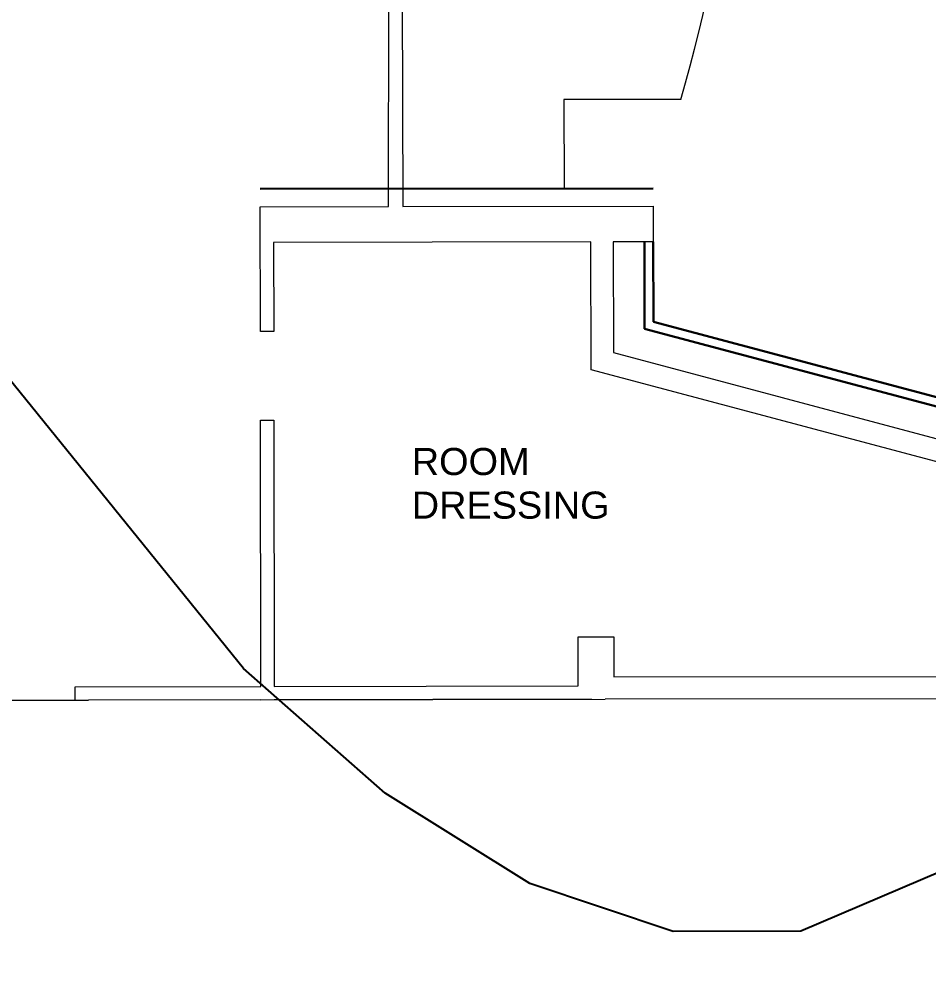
# Model space of a CAD drawing. Header units: millimetres. Extents: x 586 to 1010, y 369 to 668.
# Drawn here: x 672.21 to 682.43, y 459.1 to 469.81 of the extents above; entities that cross this region are included whole.
import ezdxf

# ---------------------------------------------------------------- set-up
doc = ezdxf.new("R2010")
doc.units = ezdxf.units.MM
doc.layers.add('murocort', color=7, linetype='Continuous', lineweight=50)
doc.layers.add('plan line', color=7, linetype='Continuous', lineweight=15)
doc.styles.get("Standard").update_dxf_attribs({"font": 'arial.ttf'})

msp = doc.modelspace()

# ---------------------------------------------------------------- linework, layer by layer
at = {"color": 254, "lineweight": 25}
msp.add_lwpolyline([(689.834, 492.182), (690.176, 488.411), (690.415, 484.478), (690.084, 476.994), (689.334, 473.155), (688.361, 469.88), (686.251, 464.866), (683.913, 461.4), (682.567, 460.227), (680.996, 459.559), (679.561, 459.554), (677.951, 460.093), (676.327, 461.108), (674.734, 462.509), (671.826, 466.103), (669.833, 469.613), (668.248, 474.1), (667.65, 477.945), (667.581, 481.747), (668.167, 489.483)], dxfattribs=at)
for points in [[(671.712, 620.709), (706.735, 621.773), (754.26, 613.83), (814.661, 600.148), (855.757, 598.01), (895.067, 567.065), (920.01, 542.018), (952.008, 521.248), (977.223, 504.653), (979.635, 479.234), (986.344, 463.855), (988.798, 462.385)], [(654.944, 595.472), (670.267, 587.317), (714.302, 595.165), (787.089, 595.165), (819.394, 580.944), (821.03, 562.85), (813.491, 552.788), (808.734, 539.671), (796.407, 534.706), (791.022, 527.249), (791.022, 507.547), (797.301, 476.527), (814.975, 463.89), (836.148, 474.682), (874.022, 478.588), (885.729, 462.733), (863.004, 436.079), (845.789, 420.685), (845.104, 408.675)], [(639.207, 583.438), (644.727, 575.638), (657.796, 553.44), (668.404, 543.929), (682.518, 548.731), (692.984, 555.478), (711.934, 556.583), (734.346, 532.133), (750.593, 477.748), (754.137, 444.164), (776.466, 425.447), (782.617, 412.235)]]:
    msp.add_spline(points, degree=3, dxfattribs=at)
at = {"layer": 'murocort', "lineweight": 30}
for p, q in [((674.922, 467.899), (679.337, 467.906)), ((679.239, 466.329), (679.238, 467.306)), ((679.339, 466.406), (679.338, 467.306)), ((679.239, 466.329), (685.242, 464.731)), ((679.339, 466.406), (685.342, 464.808))]:
    msp.add_line(p, q, dxfattribs=at)
at = {"layer": 'plan line'}
for p, q in [((676.363, 467.701), (676.369, 470.051)), ((676.519, 470.051), (676.523, 467.701)), ((679.648, 468.906), (678.335, 468.904)), ((678.335, 468.904), (678.337, 467.904)), ((674.923, 467.699), (676.363, 467.701)), ((674.925, 466.299), (674.923, 467.699)), ((676.523, 467.701), (679.337, 467.706)), ((679.337, 467.706), (679.338, 467.306)), ((678.638, 467.305), (675.073, 467.299)), ((675.073, 467.299), (675.075, 466.299)), ((678.64, 465.868), (678.638, 467.305)), ((679.338, 467.306), (678.888, 467.305)), ((678.888, 467.305), (678.89, 466.06)), ((675.075, 466.299), (674.925, 466.299)), ((678.89, 466.06), (684.892, 464.462)), ((684.643, 464.269), (678.64, 465.868)), ((674.931, 462.308), (674.926, 465.299)), ((674.926, 465.299), (675.076, 465.299)), ((675.076, 465.299), (675.081, 462.309)), ((678.495, 462.864), (678.895, 462.865)), ((678.496, 462.314), (678.495, 462.864)), ((678.895, 462.865), (678.895, 462.415)), ((678.895, 462.415), (684.495, 462.423)), ((672.844, 462.305), (674.931, 462.308)), ((672.844, 462.155), (672.844, 462.305)), ((675.081, 462.309), (678.496, 462.314)), ((670.931, 462.152), (672.994, 462.155)), ((674.931, 462.158), (672.994, 462.155)), ((674.931, 462.158), (678.796, 462.164)), ((678.646, 462.164), (675.081, 462.159)), ((678.646, 462.164), (678.646, 462.164)), ((690.896, 462.184), (678.796, 462.164))]:
    msp.add_line(p, q, dxfattribs=at)
msp.add_arc((658.232, 475.008), 22.268, 344.0955, 16.0853, dxfattribs=at)

# ---------------------------------------------------------------- texts
at = {"lineweight": 25}
for s, p in [('ROOM', (676.625, 464.684)), ('DRESSING ', (676.625, 464.194))]:
    msp.add_text(s, height=0.3047, dxfattribs=at).set_placement(p)

doc.saveas('drawing.dxf')
